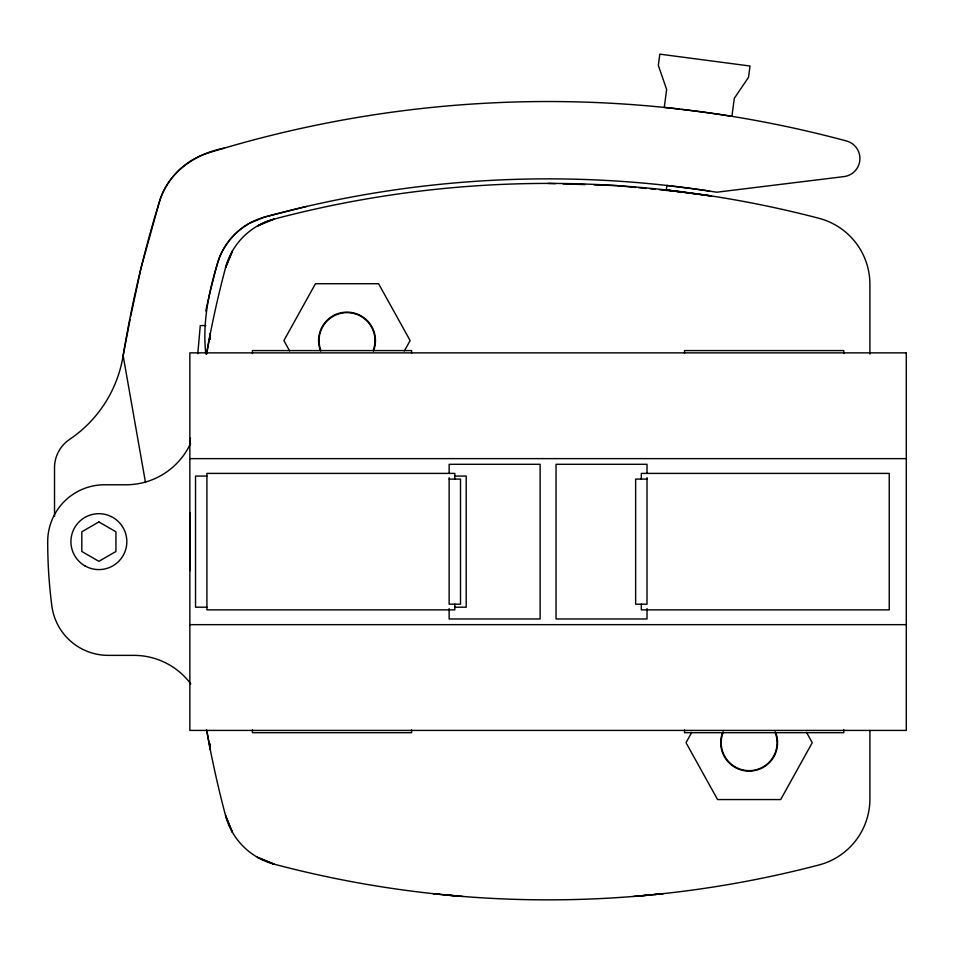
<?xml version="1.0" encoding="UTF-8"?>
<svg xmlns="http://www.w3.org/2000/svg" width="954" height="954" viewBox="0 0 954 954"><rect width="100%" height="100%" fill="white"/><g stroke="black" fill="none" stroke-linecap="round" stroke-linejoin="round"><path stroke-width="1.43" d="M189.703 445.482L190.359 438.089M197.8 353.695L200.28 325.564L205.778 325.564M666.321 189.834L666.906 185.47L696.289 189.166M716.895 114.003L731.921 116.34L734.282 98.357L748.532 77.286L750.011 66.017L659.81 54.139L658.332 65.421L666.643 89.449L664.27 107.42L679.331 109.054M54.521 516.412L54.521 467.71A34.117 34.117 0 0 1 69.57 439.424A125.093 125.093 0 0 0 123.09 355.937L123.138 355.639A1148.592 1148.592 0 0 1 159.425 201.711C167.797 172.65 195.188 153.618 223.987 148.204M206.696 353.958L210.321 333.435L210.321 339.385M123.09 355.937L130.09 319.518M130.65 316.609L141.061 267.919L159.425 201.711A73.923 73.923 0 0 1 208.151 152.986A1148.592 1148.592 0 0 1 846.472 140.965A18.198 18.198 0 0 1 843.956 176.597L716.728 192.219A1071.259 1071.259 0 0 0 264.747 217.011L249.554 223.224M205.778 353.779C202.212 320.771 209.403 288.537 219.48 257.365C225.251 243.508 235.364 231.393 248.457 223.916M228.721 259.953L225.573 267.597A1068.981 1068.981 0 0 0 206.434 354.113M229.771 257.413L232.394 251.045L225.573 267.597A68.235 68.235 0 0 1 274.036 219.134A1068.981 1068.981 0 0 1 818.961 218.299A68.235 68.235 0 0 1 869.905 284.304L869.905 354.125M404.389 350.917L410.137 340.578L378.571 283.72L315.464 283.72L283.898 340.578L289.634 350.917M691.757 732.362L686.021 742.701L717.575 799.559L780.694 799.559L812.248 742.701L806.512 732.362M307.009 206.338L264.747 217.011A68.235 68.235 0 0 0 216.856 265.284A1075.862 1075.862 0 0 0 205.778 310.968M662.195 893.755L663.364 893.624M662.923 893.671L639.24 895.961M654.671 894.53L656.65 894.327M650.091 894.983L633.373 896.45M189.858 458.624L906.3 458.624M206.911 476.07L195.534 476.07L195.534 607.197L206.911 607.197M454.819 476.07L466.196 476.07L466.196 607.197L454.819 607.197M449.143 479.087L460.508 479.087L460.508 604.18L449.143 604.18L449.143 477.692M647.015 479.087L635.638 479.087L635.638 604.18L647.015 604.18L647.015 477.692M189.858 624.655L906.3 624.655M548.073 183.406L555.514 183.645M562.955 183.883L585.267 184.599M594.187 184.885L616.499 185.601L635.758 187.461M462.785 896.45L446.043 894.983M456.883 895.961L443.693 894.745M638.715 187.747L646.12 188.463M650.568 188.892L655.016 189.309M659.452 189.739L684.638 192.171M443.67 894.745L433.223 893.671L433.963 893.755M437.731 894.148L439.484 894.327M674.466 191.098L664.079 189.727M663.614 189.667L711.529 195.987L698.578 194.27M676.565 191.384L683.207 192.255M685.413 192.541L696.396 193.984M697.636 189.357L703.003 190.12M704.135 190.287L709.18 191.05M731.265 116.233L731.921 116.34M206.887 730.919L210.321 749.832L210.321 743.881M123.138 355.639L145.497 482.497M869.905 730.537L869.905 798.963A68.235 68.235 0 0 1 818.961 864.968A1068.981 1068.981 0 0 1 274.036 864.133L257.485 857.324L274.036 864.133A68.235 68.235 0 0 1 225.573 815.67A1068.981 1068.981 0 0 1 206.529 729.738M843.753 353.54L843.753 350.583L684.543 350.583L684.543 353.314M843.753 729.727L843.753 732.684L684.543 732.684L684.543 729.953M647.015 473.232L647.015 464.3L556.039 464.3L556.039 618.967L647.015 618.967L647.015 608.557M641.326 479.087L641.326 473.399L889.247 473.399L889.247 609.868L641.326 609.868L641.326 604.18M454.819 479.087L454.819 473.399L206.911 473.399L206.911 609.868L454.819 609.868L454.819 604.18M449.143 473.232L449.143 464.3L540.119 464.3L540.119 618.967L449.143 618.967L449.143 608.557M411.615 353.314L411.615 350.583L252.405 350.583L252.405 353.54M411.615 729.953L411.615 732.684L252.405 732.684L252.405 729.727M190.251 570.659A1068.981 1068.981 0 0 1 190.251 512.608M775.566 732.231A28.429 28.429 0 0 1 749.14 771.13A28.429 28.429 0 0 1 722.703 732.231M320.58 351.036A28.429 28.429 0 0 1 347.017 312.149A28.429 28.429 0 0 1 373.455 351.036M190.776 683.875A71.073 71.073 0 0 0 133.858 655.362L108.219 655.362A56.858 56.858 0 0 1 51.826 605.79A500.385 500.385 0 0 1 47.7 541.633A56.858 56.858 0 0 1 104.558 484.775L125.976 484.775A71.073 71.073 0 0 0 190.538 443.419M681.323 109.4A34.105 0.787 7.4 0 1 715.929 113.92M774.97 731.992A27.964 27.964 0 0 1 749.14 770.653A27.964 27.964 0 0 1 723.311 731.992M320.699 350.011A27.964 27.964 0 0 1 347.017 312.614A27.964 27.964 0 0 1 373.336 350.011M98.87 521.933L81.817 531.783L81.817 551.484L98.87 561.334L115.935 551.484L115.935 531.783L98.87 521.933M265.534 221.996L257.485 225.955L274.036 219.134L265.534 221.996M906.3 352.861L189.858 352.861L189.858 730.418L906.3 730.418L906.3 352.861M232.394 832.222L225.573 815.67L232.394 832.222M84.894 565.853A27.964 27.964 0 0 0 126.834 541.633A27.964 27.964 0 0 0 84.894 517.426A27.964 27.964 0 0 0 84.894 565.853"/></g></svg>
